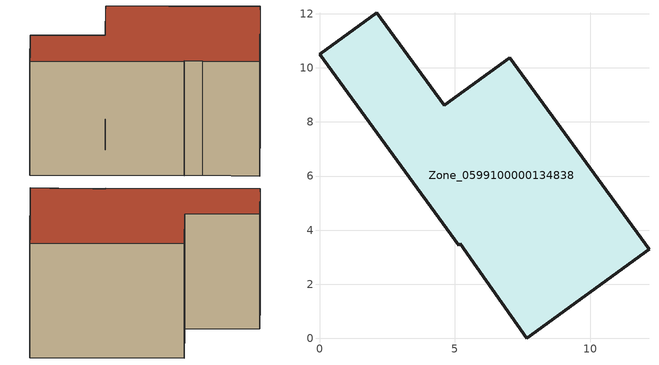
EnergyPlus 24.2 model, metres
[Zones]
Zone_0599100000134838
 floor ground (C_G): 5.8,2.62 5.21,3.49 5.15,3.44 0,10.5 2.11,12.04 4.62,8.61 7.03,10.37 12.18,3.3 7.66,0 z0
 wall outside (C_F): 5.21,3.49 5.8,2.62 7.66,0 12.18,3.3 7.03,10.37 4.62,8.61 2.11,12.04 0,10.5 5.15,3.44 5.21,3.49 z0:7.8
 roof outside (C_R): 5.8,2.62 7.66,0 12.18,3.3 7.03,10.37 4.62,8.61 2.11,12.04 0,10.5 5.15,3.44 5.21,3.49 z7.8
[BUILDING]
Pand.0599100000134838: North Axis=0; Terrain=City; Loads Convergence Tolerance Value=0.04; Temperature Convergence Tolerance Value=0.4; Solar Distribution=FullExterior; Maximum Number of Warmup Days=25; Minimum Number of Warmup Days=1
[Site:Location]
Rotterdam.The.Hague.AP_ZH_NLD Design_Conditions: Latitude=51.96; Longitude=4.45; Time Zone=1; Elevation=-4.5
[SITE:GROUNDTEMPERATURE:BUILDINGSURFACE]
18, 18, 18, 18, 18, 18, 18, 18, 18, 18, 18, 18
[MATERIAL] Thermal Absorptance=0.9; Solar Absorptance=0.7; Visible Absorptance=0.7
Name | Roughness | Thickness | Conductivity | Density | Specific Heat
G.TC.1975-1991 | MediumSmooth | 0.15 | 0.288461 | 540 | 1210
F.TC.1975-1991 | Rough | 0.3 | 0.230769 | 1920 | 840
R.TC.1975-1991 | MediumRough | 0.2 | 0.153846 | 1500 | 1000
[CONSTRUCTION]
C_G: G.TC.1975-1991
C_F: F.TC.1975-1991
C_R: R.TC.1975-1991
[ZONE]
Zone_0599100000134838: Type=1; Multiplier=1; Ceiling Height=Autocalculate; Volume=Autocalculate; Floor Area=autocalculate; Part of Total Floor Area=Yes
[ZONEINFILTRATION:DESIGNFLOWRATE]
Infil_Zone_0599100000134838: Zone or ZoneList or Space or SpaceList=Zone_0599100000134838; Schedule=AlwaysOn; Design Flow Rate Calculation Method=Flow/Area; Flow Rate per Floor Area=0.003; Constant Term Coefficient=1; Temperature Term Coefficient=0; Velocity Term Coefficient=0; Velocity Squared Term Coefficient=0
[HVACTEMPLATE:ZONE:IDEALLOADSAIRSYSTEM]
Zone_0599100000134838: Maximum Heating Supply Air Temperature=50; Minimum Cooling Supply Air Temperature=13; Maximum Heating Supply Air Humidity Ratio=0.0156; Minimum Cooling Supply Air Humidity Ratio=0.0077; Heating Limit=NoLimit; Cooling Limit=NoLimit; Dehumidification Control Type=ConstantSensibleHeatRatio; Cooling Sensible Heat Ratio=0.7; Dehumidification Setpoint=60; Humidification Control Type=None; Humidification Setpoint=30; Outdoor Air Method=None; Outdoor Air Flow Rate per Person=0.00944; Outdoor Air Flow Rate per Zone Floor Area=0; Outdoor Air Flow Rate per Zone=0; Demand Controlled Ventilation Type=None; Outdoor Air Economizer Type=NoEconomizer; Heat Recovery Type=None; Sensible Heat Recovery Effectiveness=0.7; Latent Heat Recovery Effectiveness=0.65
[ZONECONTROL:THERMOSTAT]
ThermostatControl_Zone_0599100000134838: Zone or ZoneList=Zone_0599100000134838; Control Type Schedule=DualSetpointControlType; Control 1=Thermostat_Zone_0599100000134838; Temperature Difference Between Cutout And Setpoint=0
[THERMOSTATSETPOINT:DUALSETPOINT]
Thermostat_Zone_0599100000134838: Heating Setpoint Temperature Schedule=HeatingSetpoint_Zone_0599100000134838; Cooling Setpoint Temperature Schedule=CoolingSetpoint_Zone_0599100000134838
[SCHEDULE:COMPACT]
HeatingSetpoint_Zone_0599100000134838: Through: 12/31, For: AllDays, Until: 24:00, 21
CoolingSetpoint_Zone_0599100000134838: Through: 12/31, For: AllDays, Until: 24:00, 24
DualSetpointControlType: Through: 12/31, For: AllDays, Until: 24:00, 4
AlwaysOn: Through: 12/31, For: AllDays, Until: 24:00, 1
